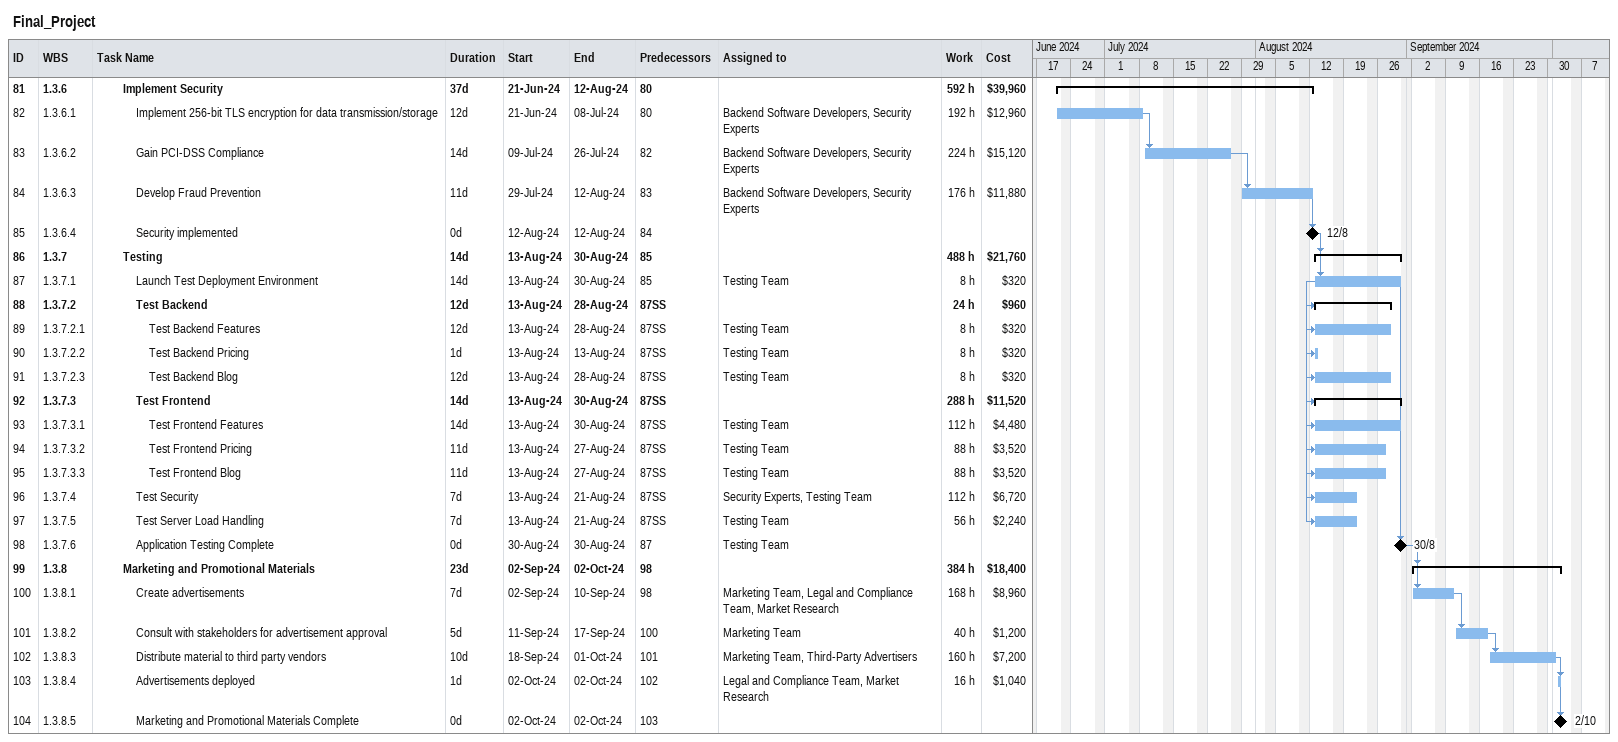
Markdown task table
Final_Project

| ID | WBS | Task | Duration | Start | Finish | Predecessors | Resources | Work (h) | Cost ($) |
|---|---|---|---|---|---|---|---|---|---|
| 81 | 1.3.6 | **Implement Security** | 37d | 2024-06-21 | 2024-08-12 | 80 |  | 592 | 39960 |
| 82 | 1.3.6.1 | Implement 256-bit TLS encryption for data transmission/storage | 12d | 2024-06-21 | 2024-07-08 | 80 | Backend Software Developers, Security Experts | 192 | 12960 |
| 83 | 1.3.6.2 | Gain PCI-DSS Compliance | 14d | 2024-07-09 | 2024-07-26 | 82 | Backend Software Developers, Security Experts | 224 | 15120 |
| 84 | 1.3.6.3 | Develop Fraud Prevention | 11d | 2024-07-29 | 2024-08-12 | 83 | Backend Software Developers, Security Experts | 176 | 11880 |
| 85 | 1.3.6.4 | Security implemented | 0d | 2024-08-12 | 2024-08-12 | 84 |  |  |  |
| 86 | 1.3.7 | **Testing** | 14d | 2024-08-13 | 2024-08-30 | 85 |  | 488 | 21760 |
| 87 | 1.3.7.1 | Launch Test Deployment Environment | 14d | 2024-08-13 | 2024-08-30 | 85 | Testing Team | 8 | 320 |
| 88 | 1.3.7.2 | **Test Backend** | 12d | 2024-08-13 | 2024-08-28 | 87SS |  | 24 | 960 |
| 89 | 1.3.7.2.1 | Test Backend Features | 12d | 2024-08-13 | 2024-08-28 | 87SS | Testing Team | 8 | 320 |
| 90 | 1.3.7.2.2 | Test Backend Pricing | 1d | 2024-08-13 | 2024-08-13 | 87SS | Testing Team | 8 | 320 |
| 91 | 1.3.7.2.3 | Test Backend Blog | 12d | 2024-08-13 | 2024-08-28 | 87SS | Testing Team | 8 | 320 |
| 92 | 1.3.7.3 | **Test Frontend** | 14d | 2024-08-13 | 2024-08-30 | 87SS |  | 288 | 11520 |
| 93 | 1.3.7.3.1 | Test Frontend Features | 14d | 2024-08-13 | 2024-08-30 | 87SS | Testing Team | 112 | 4480 |
| 94 | 1.3.7.3.2 | Test Frontend Pricing | 11d | 2024-08-13 | 2024-08-27 | 87SS | Testing Team | 88 | 3520 |
| 95 | 1.3.7.3.3 | Test Frontend Blog | 11d | 2024-08-13 | 2024-08-27 | 87SS | Testing Team | 88 | 3520 |
| 96 | 1.3.7.4 | Test Security | 7d | 2024-08-13 | 2024-08-21 | 87SS | Security Experts, Testing Team | 112 | 6720 |
| 97 | 1.3.7.5 | Test Server Load Handling | 7d | 2024-08-13 | 2024-08-21 | 87SS | Testing Team | 56 | 2240 |
| 98 | 1.3.7.6 | Application Testing Complete | 0d | 2024-08-30 | 2024-08-30 | 87 | Testing Team |  |  |
| 99 | 1.3.8 | **Marketing and Promotional Materials** | 23d | 2024-09-02 | 2024-10-02 | 98 |  | 384 | 18400 |
| 100 | 1.3.8.1 | Create advertisements | 7d | 2024-09-02 | 2024-09-10 | 98 | Marketing Team, Legal and Compliance Team, Market Research | 168 | 8960 |
| 101 | 1.3.8.2 | Consult with stakeholders for advertisement approval | 5d | 2024-09-11 | 2024-09-17 | 100 | Marketing Team | 40 | 1200 |
| 102 | 1.3.8.3 | Distribute material to third party vendors | 10d | 2024-09-18 | 2024-10-01 | 101 | Marketing Team, Third-Party Advertisers | 160 | 7200 |
| 103 | 1.3.8.4 | Advertisements deployed | 1d | 2024-10-02 | 2024-10-02 | 102 | Legal and Compliance Team, Market Research | 16 | 1040 |
| 104 | 1.3.8.5 | Marketing and Promotional Materials Complete | 0d | 2024-10-02 | 2024-10-02 | 103 |  |  |  |
